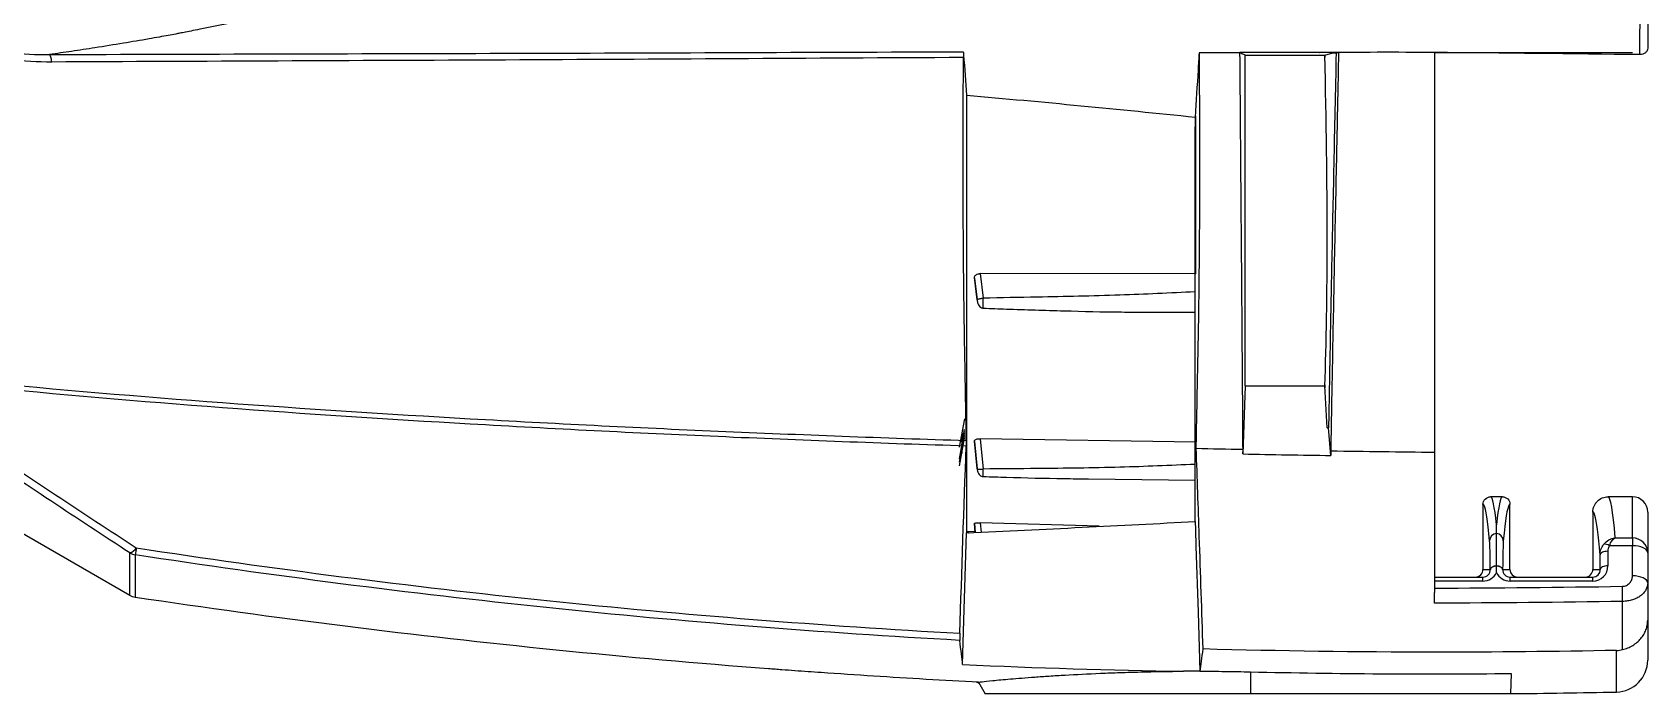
# Model space of a CAD drawing. Extents: x 9.3 to 87.2, y 0.6 to 68.8.
# Drawn here: x 13.83 to 20.16, y 22.44 to 25.04 of the extents above; entities that cross this region are included whole.
import ezdxf

# ---------------------------------------------------------------- set-up
doc = ezdxf.new("R2010")
doc.units = 0
doc.header["$MEASUREMENT"] = 0
doc.layers.add('OBJECT', color=7, linetype='CONTINUOUS')

msp = doc.modelspace()

# ---------------------------------------------------------------- linework, layer by layer
at = {"layer": 'OBJECT'}
for p, q in [((20.1604, 25.1412), (20.1604, 24.9761)), ((18.5615, 24.9579), (18.5615, 24.9588)), ((18.5824, 24.9488), (18.8944, 24.9488)), ((18.5824, 23.6503), (18.5824, 24.9488)), ((18.8738, 24.959), (18.8751, 24.959)), ((18.8944, 24.9488), (18.9252, 24.9572)), ((19.3244, 24.9592), (20.1004, 24.9592)), ((18.3886, 24.0898), (18.3886, 24.7107)), ((17.5309, 23.9881), (17.5204, 24.0757)), ((18.3886, 24.0898), (17.5427, 24.091)), ((17.5427, 24.091), (17.5542, 23.9947)), ((17.5206, 24.0716), (17.5204, 24.0729)), ((17.5204, 24.0729), (17.5309, 23.9876)), ((17.5205, 24.0716), (17.5312, 23.9845)), ((17.5309, 23.9876), (17.5309, 23.9881)), ((17.5542, 23.9947), (17.5527, 23.9946)), ((17.5535, 23.9554), (17.5552, 23.9553)), ((18.1969, 23.9394), (18.3859, 23.9392)), ((18.5824, 23.6503), (18.5731, 23.3833)), ((18.5824, 23.6503), (18.8944, 23.6503)), ((18.904, 23.4856), (18.8944, 23.6503)), ((17.4621, 23.4093), (17.483, 23.5209)), ((17.4611, 23.3639), (17.4812, 23.4713)), ((17.4611, 23.3505), (17.4812, 23.458)), ((17.4611, 23.3372), (17.4812, 23.4447)), ((17.4703, 23.4195), (17.4814, 23.479)), ((17.4703, 23.4529), (17.4738, 23.4648)), ((17.4703, 23.4529), (17.4703, 23.3862)), ((17.472, 23.4521), (17.4738, 23.4648)), ((17.472, 23.4388), (17.4738, 23.4514)), ((17.472, 23.4455), (17.4738, 23.4514)), ((17.4738, 23.4248), (17.4813, 23.4652)), ((17.4738, 23.4114), (17.4813, 23.4519)), ((18.3886, 23.4293), (17.5427, 23.4432)), ((17.5427, 23.4432), (17.5542, 23.3241)), ((18.904, 23.4856), (18.9088, 23.4855)), ((18.9183, 23.3775), (18.9088, 23.4855)), ((17.4703, 23.3862), (17.4738, 23.4114)), ((17.472, 23.4255), (17.4738, 23.4381)), ((17.472, 23.4321), (17.4738, 23.4381)), ((17.472, 23.4122), (17.4738, 23.4248)), ((17.472, 23.4188), (17.4738, 23.4248)), ((17.472, 23.3988), (17.4738, 23.4114)), ((17.472, 23.4055), (17.4738, 23.4114)), ((17.4738, 23.4381), (17.4738, 23.4114)), ((17.5309, 23.3256), (17.5204, 23.4339)), ((17.5204, 23.4321), (17.5309, 23.3251)), ((17.5205, 23.4317), (17.5309, 23.3248)), ((18.5731, 23.3833), (18.5734, 23.4003)), ((19.3244, 23.3888), (19.3244, 22.8559)), ((17.5309, 23.3251), (17.5309, 23.3256)), ((17.5542, 23.3241), (17.5527, 23.324)), ((17.5535, 23.2947), (17.5552, 23.2946)), ((17.9678, 23.2851), (18.3859, 23.2798)), ((19.5904, 23.2152), (19.5444, 23.2152)), ((20.1004, 23.2152), (20.0054, 23.2152)), ((20.1004, 23.0538), (20.1004, 23.2152)), ((19.5144, 23.1852), (19.5144, 22.9302)), ((19.6204, 22.9302), (19.6204, 23.1852)), ((19.9454, 23.1552), (19.9454, 22.9302)), ((20.1604, 23.1552), (20.1604, 22.995)), ((17.4737, 22.5565), (17.4894, 23.0735)), ((17.4894, 23.0801), (17.5232, 23.0789)), ((17.5236, 23.0751), (17.5204, 23.1108)), ((17.5204, 23.1103), (17.5235, 23.0751)), ((18.0089, 23.0993), (17.5427, 23.1132)), ((17.5427, 23.1132), (17.546, 23.0762)), ((20.0038, 23.0013), (20.0043, 22.9443)), ((20.1004, 23.0231), (20.0104, 23.0231)), ((20.0331, 23.0538), (20.1004, 23.0538)), ((20.1004, 23.0538), (20.1004, 23.0231)), ((20.1004, 22.9049), (20.1004, 23.0231)), ((14.2081, 22.8275), (14.2081, 22.9946)), ((14.2292, 22.9873), (14.2292, 22.8201)), ((19.9743, 22.9302), (19.9738, 22.9872)), ((20.1604, 22.995), (20.1604, 22.8767)), ((19.3244, 22.9002), (19.5138, 22.9002)), ((19.5138, 22.8843), (19.3244, 22.8843)), ((19.5138, 22.8843), (19.5138, 22.9002)), ((19.5144, 22.9302), (19.5433, 22.9302)), ((19.5915, 22.9302), (19.6204, 22.9302)), ((19.621, 22.8843), (19.621, 22.9002)), ((19.621, 22.9002), (19.9448, 22.9002)), ((19.9448, 22.8843), (19.621, 22.8843)), ((19.9448, 22.8843), (19.9448, 22.9002)), ((19.9454, 22.9302), (19.9743, 22.9302)), ((20.1604, 22.8767), (20.1604, 22.7303)), ((19.3244, 22.8559), (19.3244, 22.8394)), ((19.3244, 22.7977), (19.3244, 22.8394)), ((20.1604, 22.7303), (20.1604, 22.5738)), ((20.038, 22.4488), (20.038, 22.6121)), ((18.3399, 22.5304), (18.3399, 22.5303)), ((18.4044, 22.5304), (18.3399, 22.5304)), ((18.4044, 22.5304), (18.4042, 22.5304)), ((18.6024, 22.5281), (18.6024, 22.4422)), ((19.6252, 22.5215), (19.6224, 22.4422)), ((17.5363, 22.4873), (17.5624, 22.4422)), ((18.6024, 22.4422), (17.5624, 22.4422)), ((19.6224, 22.4422), (18.6024, 22.4422))]:
    msp.add_line(p, q, dxfattribs=at)
at = {"layer": 'OBJECT', "flags": 128}
for points in [[(20.13, 24.9504), (20.1301, 24.9844), (20.1307, 25.1165)], [(17.4765, 24.9618), (17.4771, 24.9547), (17.4776, 24.9485)], [(18.9386, 24.9572), (18.9388, 24.9572), (18.9481, 24.959)], [(17.472, 23.4521), (17.4717, 23.4498), (17.4715, 23.4478), (17.4713, 23.4461), (17.4713, 23.445), (17.4713, 23.4443), (17.4715, 23.4442), (17.4717, 23.4446), (17.472, 23.4455)], [(17.472, 23.4321), (17.4717, 23.4312), (17.4715, 23.4308), (17.4713, 23.431), (17.4713, 23.4316), (17.4713, 23.4328), (17.4715, 23.4344), (17.4717, 23.4365), (17.472, 23.4388)], [(17.472, 23.4255), (17.4717, 23.4231), (17.4715, 23.4211), (17.4713, 23.4195), (17.4713, 23.4183), (17.4713, 23.4176), (17.4715, 23.4175), (17.4717, 23.4179), (17.472, 23.4188)], [(17.472, 23.4055), (17.4717, 23.4046), (17.4715, 23.4042), (17.4713, 23.4043), (17.4713, 23.405), (17.4713, 23.4061), (17.4715, 23.4078), (17.4717, 23.4098), (17.472, 23.4122)], [(14.2081, 22.8275), (13.65, 23.1497), (13.5894, 23.1847)], [(18.3859, 23.118), (18.3859, 23.1176), (18.3869, 23.0853), (18.3889, 23.0207), (18.397, 22.7623), (18.4042, 22.5304)], [(20.0038, 23.0013), (19.998, 23.001), (19.9924, 23.0002), (19.9872, 22.9988), (19.9827, 22.9971), (19.979, 22.995), (19.9762, 22.9925), (19.9744, 22.9899), (19.9738, 22.9872)], [(20.1604, 22.995), (20.1592, 23.0005), (20.1558, 23.0057), (20.1503, 23.0106), (20.1428, 23.0149), (20.1337, 23.0184), (20.1234, 23.021), (20.1121, 23.0226), (20.1004, 23.0231)], [(19.5674, 22.9441), (19.5625, 22.9434), (19.5579, 22.9423), (19.5538, 22.9408), (19.5502, 22.9391), (19.5473, 22.9371), (19.5452, 22.9349), (19.5438, 22.9326), (19.5433, 22.9302)], [(19.5674, 22.9432), (19.5625, 22.9426), (19.558, 22.9416), (19.5539, 22.9402), (19.5503, 22.9385), (19.5474, 22.9366), (19.5452, 22.9344), (19.5438, 22.9322), (19.5433, 22.9298)], [(19.5915, 22.9302), (19.591, 22.9326), (19.5896, 22.9349), (19.5875, 22.9371), (19.5846, 22.9391), (19.581, 22.9408), (19.5769, 22.9423), (19.5723, 22.9434), (19.5674, 22.9441)], [(19.5915, 22.9298), (19.591, 22.9322), (19.5896, 22.9344), (19.5874, 22.9366), (19.5845, 22.9385), (19.5809, 22.9402), (19.5768, 22.9416), (19.5723, 22.9426), (19.5674, 22.9432)], [(20.0043, 22.9443), (19.9985, 22.944), (19.9929, 22.9431), (19.9878, 22.9418), (19.9833, 22.9401), (19.9795, 22.9379), (19.9767, 22.9355), (19.975, 22.9329), (19.9743, 22.9302)], [(20.1604, 22.8767), (20.1592, 22.8822), (20.1558, 22.8875), (20.1503, 22.8923), (20.1428, 22.8966), (20.1337, 22.9001), (20.1234, 22.9027), (20.1121, 22.9043), (20.1004, 22.9049)], [(20.0621, 22.6153), (20.062, 22.7837), (20.062, 22.8045)]]:
    msp.add_lwpolyline(points, dxfattribs=at)
at = {"layer": 'OBJECT'}
for centre, radius, start, end in [((20.1004, 23.1552), 0.06, 0, 90), ((19.5704, 23.0418), 0.0298, 95.82859, 179.33112), ((19.5644, 23.0418), 0.0298, 0.66888, 84.17141), ((14.1883, 23.0454), 0.0546, 291.28694, 325.66956), ((30.6302, 20.5046), 16.5878, 171.29654, 171.39189), ((19.9942, 23.0018), 0.0268, 52.741, 104.90024), ((20.101, 22.9944), 0.0594, 0.58988, 90.57816), ((14.238, 23.0476), 0.0609, 240.57656, 261.6849), ((13.654, 22.7316), 6.4084, 0.6516, 1.18137), ((20.0354, 22.5738), 0.125, 271.21059, 0), ((19.3134, 56.7402), 34.299, 270.51621, 271.21059)]:
    msp.add_arc(centre, radius, start, end, dxfattribs=at)
for centre, major_axis, ratio, start_param, end_param in [((18.5816, 26.6902), (-0.2162, 3.68), 0.064825, 3.736506, 4.21565), ((18.8959, 24.9339), (-0.0009, 0.015), 0.064825, 0.013645, 1.071677), ((17.2055, 26.6822), (-0.229, 3.6002), 0.060072, 3.897869, 3.898987), ((18.8958, 23.6424), (-0.0009, 0.015), 0.064825, 0.597059, 1.566988), ((17.2055, 26.6803), (-0.2845, 3.6002), 0.037544, 3.584565, 3.585682), ((19.5444, 15.2152), (0, 8), 0.01739, 6.117127, 6.283185), ((19.5904, 15.2152), (0, 8), 0.01739, 0, 0.166058), ((20.0054, 15.2152), (0, 8), 0.017324, 6.081954, 6.283185), ((19.5144, 15.2152), (0, 7.97), 0.017455, 6.252292, 6.283251), ((19.5144, 15.2152), (0, 7.97), 0.017455, 6.093454, 6.252292), ((19.6204, 15.2152), (0, 7.97), 0.017455, 0.023535, 0.189731), ((19.6204, 15.2152), (0, 7.97), 0.017455, 6.28312, 6.30672), ((19.9454, 15.2152), (0, 7.94), 0.017455, 6.225557, 6.283317), ((19.9454, 15.2152), (0, 7.94), 0.017455, 6.077121, 6.225557), ((-16.1813, 26.6902), (44.0055, -1.9284), 0.075723, 5.586972, 5.619237), ((17.2055, 26.6793), (-0.3123, 3.6002), 0.011458, 3.27238, 3.273497), ((19.5399, 22.8261), (0, 0.22), 0.017455, 5.205152, 6.093454), ((19.5949, 22.8261), (0, 0.22), 0.017455, 0.189731, 1.078033), ((19.9443, 22.9443), (0.0431, -0.0422), 0.990761, 5.491902, 7.062698), ((19.4844, 22.9302), (-0.03, 0), 0.999848, 1.570796, 3.141593), ((19.5133, 22.9302), (0.0218, -0.021), 0.981608, 5.49012, 7.047751), ((19.5133, 22.9443), (0.0431, -0.0422), 0.990761, 5.491902, 6.606163), ((19.6215, 22.9443), (0.0431, 0.0422), 0.990761, 2.818615, 3.932876), ((19.6215, 22.9302), (0.0218, 0.021), 0.981608, 2.377027, 3.934658), ((19.6504, 22.9302), (0.03, 0), 0.999848, 3.141593, 4.712389), ((19.9154, 22.9302), (-0.03, 0), 0.999848, 1.570796, 3.141593), ((19.9443, 22.9302), (0.0218, -0.021), 0.981608, 5.49012, 7.060916)]:
    msp.add_ellipse(centre, major_axis=major_axis, ratio=ratio, start_param=start_param, end_param=end_param, dxfattribs=at)
for points, knots in [([(14.6813, 25.0893), (14.6677, 25.0866), (14.6395, 25.081), (14.6019, 25.0738), (14.569, 25.0674), (14.542, 25.0621), (14.516, 25.0569), (14.4871, 25.0511), (14.4573, 25.045), (14.4284, 25.0392), (14.4061, 25.0348), (14.3838, 25.0304), (14.357, 25.0255), (14.3219, 25.0191), (14.2632, 25.0087), (14.179, 24.9944), (14.0775, 24.9782), (13.9813, 24.9635), (13.9218, 24.955), (13.8931, 24.9509)], [0, 0, 0, 0, 0.05042, 0.103803, 0.138465, 0.172387, 0.205565, 0.237994, 0.284602, 0.322583, 0.351807, 0.372173, 0.409891, 0.454612, 0.506457, 0.634203, 0.77532, 0.89137, 1, 1, 1, 1]), ([(13.9018, 24.9213), (13.8468, 24.921), (13.792, 24.9239), (13.6828, 24.9372), (13.6285, 24.9475), (13.5744, 24.9637)], [0, 0, 0, 0, 0.5, 0.5, 1, 1, 1, 1]), ([(13.5803, 24.987), (13.6063, 24.9799), (13.6323, 24.9742), (13.6844, 24.9647), (13.7105, 24.961), (13.7887, 24.9525), (13.8409, 24.9503), (13.8931, 24.9509)], [0, 0, 0, 0, 0.25, 0.25, 0.5, 0.5, 1, 1, 1, 1]), ([(13.8931, 24.9509), (14.4846, 24.9528), (15.0792, 24.9542), (15.9757, 24.9567), (16.2753, 24.9577), (16.8751, 24.9598), (17.1756, 24.9608), (17.4765, 24.9618)], [0, 0, 0, 0, 0.5, 0.5, 0.75, 0.75, 1, 1, 1, 1]), ([(20.1604, 24.9761), (20.1604, 24.9727), (20.1596, 24.9693), (20.1566, 24.9631), (20.1543, 24.9602), (20.1459, 24.953), (20.138, 24.9503), (20.13, 24.9504)], [0, 0, 0, 0, 0.25, 0.25, 0.5, 0.5, 1, 1, 1, 1]), ([(13.9018, 24.9213), (13.9009, 24.929), (13.8996, 24.9358), (13.8966, 24.946), (13.8949, 24.9494), (13.8931, 24.9509)], [0, 0, 0, 0, 0.5, 0.5, 1, 1, 1, 1]), ([(17.477, 24.9392), (17.1767, 24.9375), (16.8769, 24.9357), (16.2783, 24.9324), (15.9794, 24.9308), (15.0849, 24.9265), (14.4917, 24.9242), (13.9018, 24.9213)], [0, 0, 0, 0, 0.25, 0.25, 0.5, 0.5, 1, 1, 1, 1]), ([(17.4881, 23.4361), (17.4876, 23.4807), (17.4868, 23.5277), (17.4852, 23.6267), (17.4842, 23.6788), (17.4812, 23.8418), (17.4792, 23.9595), (17.4776, 24.1181), (17.4773, 24.1504), (17.4768, 24.2158), (17.4766, 24.249), (17.4761, 24.35), (17.4759, 24.4192), (17.4758, 24.5614), (17.4759, 24.6343), (17.4763, 24.784), (17.4766, 24.8608), (17.477, 24.9392)], [0, 0, 0, 0, 0.125, 0.125, 0.25, 0.25, 0.5, 0.5, 0.5625, 0.5625, 0.625, 0.625, 0.75, 0.75, 0.875, 0.875, 1, 1, 1, 1]), ([(18.4012, 24.9574), (18.4022, 24.7948), (18.4028, 24.6398), (18.4027, 24.4185), (18.4025, 24.3466), (18.4018, 24.207), (18.4012, 24.1393), (18.3998, 24.0084), (18.3989, 23.9452), (18.3969, 23.8235), (18.3957, 23.765), (18.3923, 23.5973), (18.3902, 23.4956), (18.3887, 23.4041)], [0, 0, 0, 0, 0.25, 0.25, 0.375, 0.375, 0.5, 0.5, 0.625, 0.625, 0.75, 0.75, 1, 1, 1, 1]), ([(18.5615, 24.9588), (18.5617, 24.9587), (18.5618, 24.9586), (18.562, 24.9585), (18.5642, 24.9575), (18.5663, 24.9565), (18.5684, 24.9554), (18.5707, 24.9543), (18.5731, 24.9532), (18.5754, 24.9521), (18.5777, 24.951), (18.5801, 24.9499), (18.5824, 24.9488)], [0.01296288, 0.01296288, 0.01296288, 0.01296288, 0.01336678, 0.01336678, 0.01336678, 0.01782238, 0.01782238, 0.01782238, 0.02267014, 0.02267014, 0.02267014, 0.0275179, 0.0275179, 0.0275179, 0.0275179]), ([(18.5734, 23.4003), (18.5731, 23.4462), (18.5728, 23.4946), (18.5721, 23.5967), (18.5717, 23.6503), (18.5708, 23.7627), (18.5704, 23.8212), (18.5695, 23.943), (18.569, 24.0063), (18.568, 24.1375), (18.5674, 24.2052), (18.5663, 24.3449), (18.5658, 24.4169), (18.564, 24.6391), (18.5628, 24.795), (18.5615, 24.9579)], [0, 0, 0, 0, 0.125, 0.125, 0.25, 0.25, 0.375, 0.375, 0.5, 0.5, 0.625, 0.625, 0.75, 0.75, 1, 1, 1, 1]), ([(18.9386, 24.9572), (18.9353, 24.805), (18.9322, 24.6589), (18.9263, 24.3811), (18.9235, 24.2493), (18.9185, 24.0018), (18.9162, 23.886), (18.9131, 23.7257), (18.9122, 23.6744), (18.9104, 23.5765), (18.9096, 23.5299), (18.9088, 23.4855)], [0, 0, 0, 0, 0.25, 0.25, 0.5, 0.5, 0.75, 0.75, 0.875, 0.875, 1, 1, 1, 1]), ([(18.9481, 24.959), (18.9464, 24.8773), (18.9448, 24.7974), (18.9416, 24.6411), (18.94, 24.5648), (18.9355, 24.3419), (18.9326, 24.2012), (18.9274, 23.9377), (18.925, 23.815), (18.9218, 23.6457), (18.9209, 23.5918), (18.919, 23.4891), (18.9181, 23.4403), (18.9174, 23.3942)], [0, 0, 0, 0, 0.125, 0.125, 0.25, 0.25, 0.5, 0.5, 0.75, 0.75, 0.875, 0.875, 1, 1, 1, 1]), ([(19.3244, 24.9592), (19.3244, 24.7949), (19.3244, 24.638), (19.3244, 24.4138), (19.3244, 24.3411), (19.3244, 24.2001), (19.3244, 24.1317), (19.3244, 24.0324), (19.3244, 23.9999), (19.3244, 23.936), (19.3244, 23.9048), (19.3244, 23.8128), (19.3244, 23.7539), (19.3244, 23.5847), (19.3244, 23.4817), (19.3244, 23.3888)], [0, 0, 0, 0, 0.25, 0.25, 0.375, 0.375, 0.5, 0.5, 0.5625, 0.5625, 0.625, 0.625, 0.75, 0.75, 1, 1, 1, 1]), ([(17.4894, 24.7059), (17.4894, 24.6827), (17.4894, 24.6594), (17.4894, 24.6132), (17.4894, 24.5903), (17.4894, 24.5221), (17.4894, 24.4773), (17.4894, 24.345), (17.4894, 24.2596), (17.4894, 24.1355), (17.4894, 24.0949), (17.4894, 24.0154), (17.4894, 23.9765), (17.4894, 23.8623), (17.4894, 23.7895), (17.4894, 23.6506), (17.4894, 23.5848), (17.4894, 23.461), (17.4894, 23.4029), (17.4894, 23.2402), (17.4894, 23.1485), (17.4894, 23.0735)], [0, 0, 0, 0, 0.03125, 0.03125, 0.0625, 0.0625, 0.125, 0.125, 0.25, 0.25, 0.3125, 0.3125, 0.375, 0.375, 0.5, 0.5, 0.625, 0.625, 0.75, 0.75, 1, 1, 1, 1]), ([(18.3859, 23.118), (18.3859, 23.156), (18.3859, 23.1977), (18.3859, 23.2657), (18.3859, 23.2893), (18.3859, 23.3383), (18.3859, 23.3638), (18.3859, 23.4425), (18.3859, 23.4984), (18.3859, 23.5872), (18.3859, 23.6176), (18.3859, 23.6801), (18.3859, 23.7123), (18.3859, 23.8108), (18.3859, 23.8794), (18.3859, 23.9867), (18.3859, 24.0232), (18.3859, 24.0977), (18.3859, 24.1357), (18.3859, 24.3288), (18.3859, 24.4929), (18.3859, 24.6667)], [0, 0, 0, 0, 0.125, 0.125, 0.1875, 0.1875, 0.25, 0.25, 0.375, 0.375, 0.4375, 0.4375, 0.5, 0.5, 0.625, 0.625, 0.6875, 0.6875, 0.75, 0.75, 1, 1, 1, 1]), ([(17.5204, 24.0757), (17.5207, 24.0775), (17.5212, 24.081), (17.5251, 24.0856), (17.5309, 24.0891), (17.5372, 24.0908), (17.5413, 24.0909), (17.5427, 24.091)], [0, 0, 0, 0, 0.217766, 0.4355239, 0.65369, 0.8731367, 1, 1, 1, 1]), ([(18.3859, 24.0194), (18.2875, 24.0147), (18.0812, 24.0049), (17.8039, 23.9994), (17.6251, 23.996), (17.5542, 23.9947)], [0, 0, 0, 0, 0.355051, 0.744352, 1, 1, 1, 1]), ([(17.5309, 23.9881), (17.5309, 23.9881), (17.531, 23.9884), (17.5318, 23.9892), (17.5346, 23.9907), (17.5395, 23.9924), (17.5457, 23.9938), (17.5504, 23.9943), (17.5527, 23.9946)], [0, 0, 0, 0, 0.0052912, 0.1814711, 0.4107938, 0.6144024, 0.8069868, 1, 1, 1, 1]), ([(17.5309, 23.9876), (17.5309, 23.9875), (17.5311, 23.9851), (17.5319, 23.9785), (17.535, 23.969), (17.5408, 23.9612), (17.547, 23.9567), (17.5513, 23.9558), (17.5535, 23.9554)], [0, 0, 0, 0, 0.004563, 0.169629, 0.473653, 0.691285, 0.845258, 1, 1, 1, 1]), ([(17.5527, 23.9946), (17.553, 23.9872), (17.5534, 23.972), (17.5534, 23.961), (17.5535, 23.9554)], [0, 0, 0, 0, 0.488034, 1, 1, 1, 1]), ([(17.5552, 23.9553), (17.5853, 23.9542), (17.6906, 23.9503), (17.8711, 23.945), (18.0549, 23.9401), (18.1635, 23.9401), (18.1969, 23.9401)], [0, 0, 0, 0, 0.140929, 0.492249, 0.843576, 1, 1, 1, 1]), ([(13.6012, 23.6676), (14.247, 23.6051), (14.8943, 23.5585), (15.8663, 23.5032), (16.1905, 23.4871), (16.8391, 23.4588), (17.1636, 23.4465), (17.4881, 23.4361)], [0, 0, 0, 0, 0.5, 0.5, 0.75, 0.75, 1, 1, 1, 1]), ([(17.4877, 23.4141), (17.1633, 23.4245), (16.8389, 23.4368), (16.1904, 23.4654), (15.8663, 23.4817), (14.8945, 23.5376), (14.2474, 23.5848), (13.6018, 23.6481)], [0, 0, 0, 0, 0.25, 0.25, 0.5, 0.5, 1, 1, 1, 1]), ([(17.5204, 23.4339), (17.5207, 23.435), (17.5212, 23.4372), (17.5251, 23.4401), (17.5309, 23.4421), (17.5372, 23.4431), (17.5413, 23.4432), (17.5427, 23.4432)], [0, 0, 0, 0, 0.217769, 0.435521, 0.653691, 0.873136, 1, 1, 1, 1]), ([(17.4881, 23.4361), (17.4882, 23.4336), (17.4882, 23.4304), (17.488, 23.423), (17.4879, 23.4187), (17.4877, 23.4141)], [0, 0, 0, 0, 0.5, 0.5, 1, 1, 1, 1]), ([(18.3887, 23.4041), (18.3928, 23.2894), (18.3968, 23.1746), (18.4007, 23.0599), (18.4058, 22.9125), (18.4107, 22.7651), (18.4156, 22.6177)], [0, 0, 0, 0, 0.01018856, 0.01018856, 0.01018856, 0.02327874, 0.02327874, 0.02327874, 0.02327874]), ([(17.5309, 23.3256), (17.5309, 23.3256), (17.531, 23.3252), (17.5318, 23.3244), (17.5346, 23.3237), (17.5395, 23.3234), (17.5457, 23.3236), (17.5504, 23.3239), (17.5527, 23.324)], [0, 0, 0, 0, 0.005293, 0.181468, 0.410791, 0.614404, 0.806987, 1, 1, 1, 1]), ([(17.5309, 23.3251), (17.5309, 23.3251), (17.5311, 23.3227), (17.5319, 23.3162), (17.535, 23.3071), (17.5408, 23.2998), (17.547, 23.2957), (17.5513, 23.295), (17.5535, 23.2947)], [0, 0, 0, 0, 0.004562, 0.169629, 0.473653, 0.691286, 0.845259, 1, 1, 1, 1]), ([(17.5527, 23.324), (17.553, 23.3178), (17.5534, 23.3049), (17.5534, 23.2982), (17.5535, 23.2947)], [0, 0, 0, 0, 0.488037, 1, 1, 1, 1]), ([(18.3859, 23.3424), (18.2875, 23.3381), (18.0812, 23.3289), (17.8039, 23.3262), (17.6251, 23.3247), (17.5542, 23.3241)], [0, 0, 0, 0, 0.355051, 0.744352, 1, 1, 1, 1]), ([(17.5552, 23.2946), (17.5853, 23.2937), (17.6906, 23.2905), (17.8282, 23.2868), (17.9356, 23.2858), (17.9678, 23.2855)], [0, 0, 0, 0, 0.219193, 0.765621, 1, 1, 1, 1]), ([(19.5144, 23.1852), (19.5144, 23.1891), (19.5152, 23.193), (19.5182, 23.2003), (19.5204, 23.2036), (19.5287, 23.2119), (19.5365, 23.2152), (19.5444, 23.2152)], [0, 0, 0, 0, 0.25, 0.25, 0.5, 0.5, 1, 1, 1, 1]), ([(19.5904, 23.2152), (19.5944, 23.2152), (19.5982, 23.2144), (19.6055, 23.2114), (19.6088, 23.2092), (19.6171, 23.2009), (19.6204, 23.1931), (19.6204, 23.1852)], [0, 0, 0, 0, 0.25, 0.25, 0.5, 0.5, 1, 1, 1, 1]), ([(19.9454, 23.1552), (19.9454, 23.1591), (19.9458, 23.163), (19.9473, 23.1707), (19.9485, 23.1745), (19.9515, 23.1818), (19.9533, 23.1852), (19.9577, 23.1917), (19.9602, 23.1948), (19.9685, 23.2031), (19.9752, 23.2076), (19.9896, 23.2136), (19.9975, 23.2152), (20.0054, 23.2152)], [0, 0, 0, 0, 0.125, 0.125, 0.25, 0.25, 0.375, 0.375, 0.5, 0.5, 0.75, 0.75, 1, 1, 1, 1]), ([(19.9454, 23.1552), (19.9454, 23.1591), (19.9458, 23.163), (19.9473, 23.1707), (19.9485, 23.1745), (19.9515, 23.1818), (19.9533, 23.1852), (19.9577, 23.1917), (19.9602, 23.1948), (19.9685, 23.2031), (19.9752, 23.2076), (19.9896, 23.2136), (19.9975, 23.2152), (20.0054, 23.2152)], [0, 0, 0, 0, 0.125, 0.125, 0.25, 0.25, 0.375, 0.375, 0.5, 0.5, 0.75, 0.75, 1, 1, 1, 1]), ([(17.4908, 23.08), (17.491, 23.0795), (17.4915, 23.0781), (17.4932, 23.0762), (17.4954, 23.0746), (17.4975, 23.074), (17.4987, 23.074), (17.4991, 23.074)], [0, 0, 0, 0, 0.158871, 0.450845, 0.685392, 0.880643, 1, 1, 1, 1]), ([(17.5204, 23.1108), (17.5207, 23.1112), (17.5212, 23.1118), (17.5251, 23.1126), (17.5309, 23.1131), (17.5372, 23.1133), (17.5413, 23.1132), (17.5427, 23.1132)], [0, 0, 0, 0, 0.2177696, 0.4355233, 0.653691, 0.8731362, 1, 1, 1, 1]), ([(19.5674, 22.9441), (19.5674, 22.9605), (19.5674, 22.9757), (19.5674, 23.0038), (19.5674, 23.0164), (19.5674, 23.0382), (19.5674, 23.0476), (19.5674, 23.0624), (19.5674, 23.0679), (19.5674, 23.0714)], [0, 0, 0, 0, 0.25, 0.25, 0.5, 0.5, 0.75, 0.75, 1, 1, 1, 1]), ([(14.2333, 23.0146), (14.7685, 22.9328), (15.3053, 22.8639), (16.113, 22.78), (16.3826, 22.7554), (16.9222, 22.7126), (17.1923, 22.6944), (17.4626, 22.6795)], [0, 0, 0, 0, 0.5, 0.5, 0.75, 0.75, 1, 1, 1, 1]), ([(19.9738, 22.9872), (19.9738, 22.9945), (19.9749, 23.0016), (19.9794, 23.0154), (19.9828, 23.0219), (19.9873, 23.0277)], [0, 0, 0, 0, 0.5, 0.5, 1, 1, 1, 1]), ([(19.9873, 23.0277), (19.9931, 23.0353), (20.0002, 23.0413), (20.012, 23.0479), (20.0161, 23.0497), (20.0245, 23.0524), (20.0289, 23.0533), (20.0331, 23.0538)], [0, 0, 0, 0, 0.5, 0.5, 0.75, 0.75, 1, 1, 1, 1]), ([(20.0104, 23.0231), (20.0081, 23.0199), (20.0064, 23.0163), (20.0042, 23.0089), (20.0037, 23.0051), (20.0038, 23.0013)], [0, 0, 0, 0, 0.5, 0.5, 1, 1, 1, 1]), ([(20.0104, 23.0231), (20.0133, 23.0313), (20.0168, 23.038), (20.0227, 23.0458), (20.0247, 23.048), (20.0289, 23.0516), (20.031, 23.0529), (20.0331, 23.0538)], [0, 0, 0, 0, 0.5, 0.5, 0.75, 0.75, 1, 1, 1, 1]), ([(17.4626, 22.6515), (17.1919, 22.6664), (16.9215, 22.6846), (16.3812, 22.7275), (16.1112, 22.7522), (15.3025, 22.8362), (14.7651, 22.9053), (14.2292, 22.9873)], [0, 0, 0, 0, 0.25, 0.25, 0.5, 0.5, 1, 1, 1, 1]), ([(20.061, 22.8637), (20.0667, 22.8638), (20.0722, 22.8652), (20.0822, 22.8699), (20.0865, 22.8732), (20.0934, 22.881), (20.096, 22.8855), (20.0995, 22.8949), (20.1004, 22.8999), (20.1004, 22.9049)], [0, 0, 0, 0, 0.25, 0.25, 0.5, 0.5, 0.75, 0.75, 1, 1, 1, 1]), ([(20.1604, 22.8767), (20.1604, 22.8674), (20.1579, 22.8582), (20.1507, 22.8454), (20.1477, 22.8412), (20.1407, 22.8334), (20.1367, 22.8298), (20.1277, 22.8231), (20.1227, 22.82), (20.112, 22.8147), (20.1063, 22.8124), (20.0942, 22.8086), (20.088, 22.8071), (20.0752, 22.8051), (20.0686, 22.8046), (20.062, 22.8045)], [0, 0, 0, 0, 0.25, 0.25, 0.375, 0.375, 0.5, 0.5, 0.625, 0.625, 0.75, 0.75, 0.875, 0.875, 1, 1, 1, 1]), ([(17.5364, 22.4873), (17.3992, 22.4944), (17.1934, 22.5063), (16.9533, 22.5224), (16.8333, 22.531), (16.7818, 22.5348), (16.7561, 22.5367), (16.7473, 22.5373), (16.7299, 22.5386), (16.4428, 22.5604), (16.1566, 22.5857), (15.3263, 22.6692), (14.7761, 22.7381), (14.2292, 22.8201)], [0, 0, 0, 0, 0.125, 0.1875, 0.21875, 0.234375, 0.234375, 0.242187, 0.242187, 0.25, 0.5, 0.5, 1, 1, 1, 1]), ([(17.4626, 22.6795), (17.4625, 22.6759), (17.4624, 22.6726), (17.4623, 22.6666), (17.4623, 22.6638), (17.4622, 22.6566), (17.4624, 22.6532), (17.4626, 22.6515)], [0, 0, 0, 0, 0.25, 0.25, 0.5, 0.5, 1, 1, 1, 1]), ([(20.0621, 22.6153), (20.0691, 22.6171), (20.0759, 22.6193), (20.0891, 22.6248), (20.0956, 22.628), (20.1078, 22.6354), (20.1135, 22.6395), (20.1242, 22.6485), (20.1291, 22.6535), (20.1378, 22.6638), (20.1417, 22.6693), (20.1485, 22.6807), (20.1513, 22.6867), (20.1558, 22.6987), (20.1575, 22.7049), (20.1598, 22.7175), (20.1604, 22.724), (20.1604, 22.7303)], [0, 0, 0, 0, 0.125, 0.125, 0.25, 0.25, 0.375, 0.375, 0.5, 0.5, 0.625, 0.625, 0.75, 0.75, 0.875, 0.875, 1, 1, 1, 1]), ([(17.5363, 22.4873), (17.5362, 22.4876), (17.5408, 22.4883), (17.5595, 22.4905), (17.5734, 22.492), (17.6111, 22.4957), (17.6343, 22.4978), (17.6891, 22.5025), (17.7207, 22.505), (17.7657, 22.5083), (17.775, 22.509), (17.794, 22.5103), (17.8037, 22.5109), (17.8335, 22.5129), (17.8541, 22.5142), (17.9186, 22.5179), (17.9649, 22.5203), (18.0395, 22.5235), (18.0653, 22.5245), (18.1176, 22.5262), (18.1442, 22.527), (18.2256, 22.529), (18.2818, 22.5299), (18.3399, 22.5303)], [0, 0, 0, 0, 0.125, 0.125, 0.25, 0.25, 0.375, 0.375, 0.5, 0.5, 0.53125, 0.53125, 0.5625, 0.5625, 0.625, 0.625, 0.75, 0.75, 0.8125, 0.8125, 0.875, 0.875, 1, 1, 1, 1]), ([(18.4044, 22.5304), (18.4371, 22.5304), (18.4699, 22.5302), (18.5359, 22.5294), (18.5691, 22.5289), (18.6024, 22.5281)], [0, 0, 0, 0, 0.5, 0.5, 1, 1, 1, 1])]:
    msp.add_open_spline(points, degree=3, knots=knots, dxfattribs=at)
for points in [[(17.4765, 24.9618), (17.4769, 24.9572), (17.4771, 24.9493), (17.477, 24.9392)], [(17.4776, 24.9485), (17.4818, 24.8962), (17.4858, 24.8438), (17.4895, 24.7913)], [(18.4012, 24.9574), (18.3999, 24.9352), (18.3985, 24.913), (18.3971, 24.8909)], [(18.5615, 24.9579), (18.5081, 24.9577), (18.4546, 24.9575), (18.4012, 24.9574)], [(18.8738, 24.959), (18.7697, 24.9589), (18.6655, 24.9588), (18.5615, 24.9588)], [(19.3244, 24.9592), (19.1746, 24.9598), (19.0248, 24.9595), (18.8751, 24.959)], [(18.9481, 24.959), (18.9238, 24.959), (18.8994, 24.959), (18.8751, 24.959)], [(18.9252, 24.9572), (18.9297, 24.9572), (18.9341, 24.9572), (18.9386, 24.9572)], [(20.13, 24.9504), (19.8615, 24.9535), (19.5929, 24.9564), (19.3244, 24.9592)], [(18.3971, 24.8909), (18.3933, 24.8289), (18.3896, 24.767), (18.3859, 24.7052)], [(17.4895, 24.7913), (17.4894, 24.7627), (17.4894, 24.7343), (17.4894, 24.706)], [(17.4895, 24.7913), (17.7884, 24.765), (18.0872, 24.7362), (18.3859, 24.7052)], [(18.3859, 24.7052), (18.3859, 24.6923), (18.3859, 24.6795), (18.3859, 24.6667)], [(14.2081, 22.9946), (14.0011, 23.1301), (13.7948, 23.2667), (13.5894, 23.4047)], [(13.6017, 23.4326), (13.8114, 23.292), (14.0221, 23.1527), (14.2333, 23.0146)], [(17.4626, 22.6795), (17.4708, 22.9244), (17.479, 23.1692), (17.4877, 23.4141)], [(18.5734, 23.4003), (18.5119, 23.4015), (18.4503, 23.4028), (18.3887, 23.4041)], [(18.5731, 23.3833), (18.6881, 23.3807), (18.8032, 23.3788), (18.9183, 23.3775)], [(19.3244, 23.3888), (19.1887, 23.3903), (19.053, 23.3921), (18.9174, 23.3942)], [(18.9174, 23.3942), (18.9177, 23.3886), (18.918, 23.3831), (18.9183, 23.3775)], [(19.5674, 23.0714), (19.5674, 23.0835), (19.5674, 23.0947), (19.5674, 23.1051)], [(19.5674, 22.9432), (19.5674, 22.9435), (19.5674, 22.9438), (19.5674, 22.9441)], [(19.5674, 22.9178), (19.5674, 22.9264), (19.5674, 22.9347), (19.5674, 22.9432)], [(19.5433, 22.9298), (19.5433, 22.9299), (19.5433, 22.9301), (19.5433, 22.9302)], [(19.5915, 22.9302), (19.5915, 22.9301), (19.5915, 22.9299), (19.5915, 22.9298)], [(14.2292, 22.8201), (14.2217, 22.8213), (14.2146, 22.8237), (14.2081, 22.8275)], [(15.4211, 22.8461), (15.4211, 22.8461), (15.4211, 22.8461), (15.4211, 22.8461)], [(19.3244, 22.8568), (19.57, 22.8574), (19.8155, 22.8598), (20.061, 22.8637)], [(20.062, 22.8045), (19.8161, 22.8006), (19.5703, 22.7983), (19.3244, 22.7977)], [(17.4737, 22.5565), (17.4712, 22.5813), (17.4676, 22.6129), (17.4626, 22.6515)], [(18.4156, 22.6177), (18.4108, 22.5832), (18.4071, 22.5541), (18.4044, 22.5304)], [(19.3244, 22.6052), (19.0214, 22.6053), (18.7184, 22.6095), (18.4156, 22.6177)], [(17.4737, 22.5565), (17.763, 22.5436), (18.0517, 22.5349), (18.3399, 22.5303)], [(20.038, 22.6121), (19.8002, 22.6073), (19.5623, 22.605), (19.3244, 22.6052)], [(20.038, 22.6121), (20.0462, 22.6123), (20.0542, 22.6134), (20.0621, 22.6153)], [(18.6024, 22.5281), (18.9439, 22.5203), (19.2848, 22.5181), (19.6252, 22.5215)], [(17.5282, 22.4877), (17.5332, 22.4874), (17.5379, 22.4846), (17.5404, 22.4802)]]:
    msp.add_open_spline(points, degree=3, dxfattribs=at)

doc.saveas('drawing.dxf')
